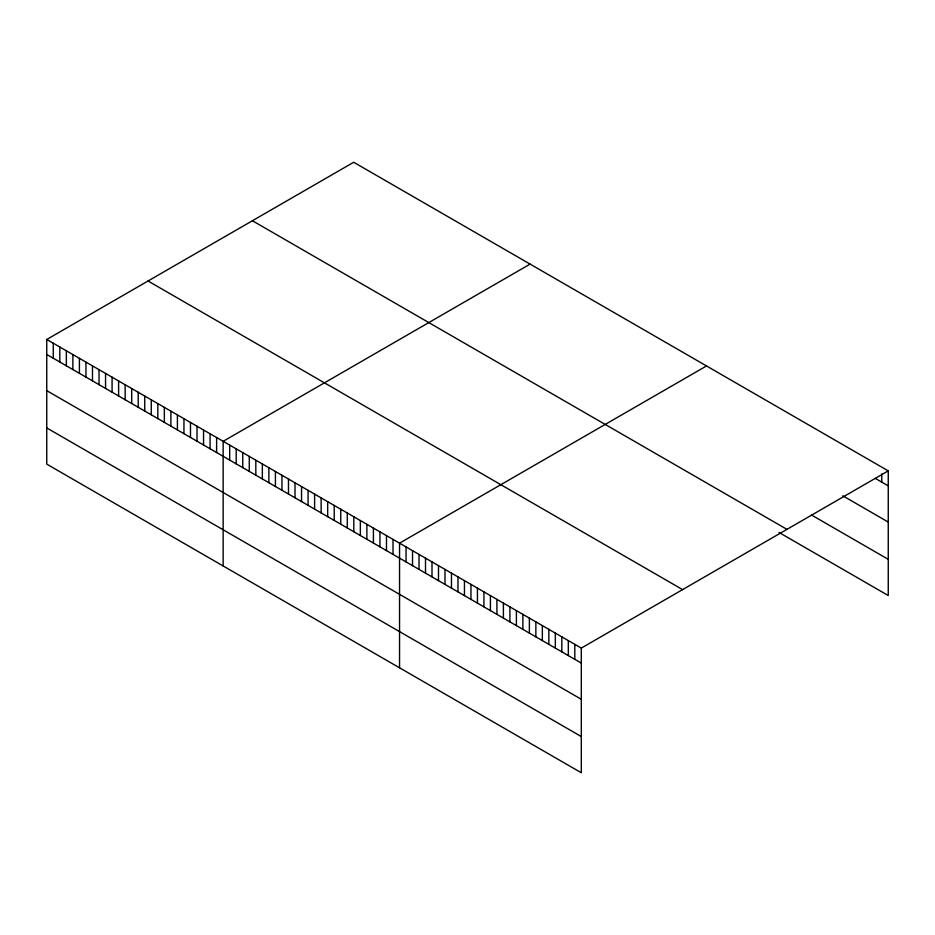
<?xml version="1.0" encoding="UTF-8"?>
<svg xmlns="http://www.w3.org/2000/svg" width="935" height="935" viewBox="0 0 935 935"><rect width="100%" height="100%" fill="white"/><g stroke="black" fill="none" stroke-linecap="round" stroke-linejoin="round"><path stroke-width="1.4" d="M46.75 339.475L581.301 648.095L581.301 772.742L46.75 464.122L46.75 339.475L353.699 162.258L888.25 470.878L888.25 595.525L778.984 532.436M530.098 264.102L223.149 441.32L223.149 565.967M706.509 365.947L399.549 543.165L399.549 667.812M581.301 648.095L888.25 470.878M875.265 478.369L888.25 485.861M842.809 495.819L888.25 522.057M811.44 514.986L888.25 559.329M252.403 220.742L786.954 529.362M148.046 281.003L682.597 589.611M46.75 354.47L581.301 663.079M46.75 390.655L581.301 699.275M46.75 427.938L581.301 736.546M881.763 473.94L881.763 482.121M574.803 644.355L574.803 659.339M568.316 640.604L568.316 655.587M561.83 636.852L561.83 651.847M555.332 633.112L555.332 648.095M548.845 629.36L548.845 644.344M542.347 625.608L542.347 640.604M535.86 621.869L535.86 636.852M529.374 618.117L529.374 633.1M522.875 614.365L522.875 629.36M516.389 610.625L516.389 625.608M509.902 606.873L509.902 621.857M503.404 603.133L503.404 618.117M496.917 599.382L496.917 614.365M490.419 595.63L490.419 610.613M483.933 591.89L483.933 606.873M477.446 588.138L477.446 603.122M470.948 584.387L470.948 599.382M464.461 580.647L464.461 595.63M457.975 576.895L457.975 591.878M451.476 573.143L451.476 588.138M444.99 569.403L444.99 584.387M438.492 565.652L438.492 580.635M432.005 561.9L432.005 576.895M425.518 558.16L425.518 573.143M419.02 554.408L419.02 569.392M412.534 550.668L412.534 565.652M406.047 546.917L406.047 561.9M393.016 539.401L393.016 554.385M386.482 535.626L386.482 550.61M379.949 531.851L379.949 546.835M373.416 528.076L373.416 543.071M366.882 524.313L366.882 539.296M360.349 520.538L360.349 535.521M353.816 516.763L353.816 531.746M347.282 512.988L347.282 527.983M340.749 509.224L340.749 524.208M334.216 505.449L334.216 520.433M327.682 501.674L327.682 516.658M321.149 497.899L321.149 512.894M314.616 494.136L314.616 509.119M308.083 490.361L308.083 505.344M301.549 486.586L301.549 501.569M295.016 482.811L295.016 497.806M288.483 479.047L288.483 494.031M281.949 475.272L281.949 490.256M275.416 471.497L275.416 486.481M268.883 467.734L268.883 482.717M262.349 463.959L262.349 478.942M255.816 460.184L255.816 475.167M249.283 456.409L249.283 471.404M242.749 452.645L242.749 467.629M236.216 448.87L236.216 463.853M229.683 445.095L229.683 460.078M216.616 437.557L216.616 452.54M210.083 433.782L210.083 448.765M203.549 430.007L203.549 444.99M197.016 426.231L197.016 441.226M190.483 422.468L190.483 437.451M183.95 418.693L183.95 433.676M177.416 414.918L177.416 429.901M170.883 411.143L170.883 426.138M164.35 407.38L164.35 422.363M157.816 403.604L157.816 418.588M151.283 399.829L151.283 414.813M144.75 396.066L144.75 411.049M138.216 392.291L138.216 407.274M131.683 388.516L131.683 403.499M125.15 384.741L125.15 399.724M118.616 380.977L118.616 395.961M112.083 377.202L112.083 392.186M105.55 373.427L105.55 388.411M99.016 369.652L99.016 384.647M92.483 365.889L92.483 380.872M85.95 362.114L85.95 377.097M79.417 358.339L79.417 373.322M72.883 354.564L72.883 369.559M66.35 350.8L66.35 365.784M59.817 347.025L59.817 362.009M53.283 343.25L53.283 358.234"/></g></svg>
